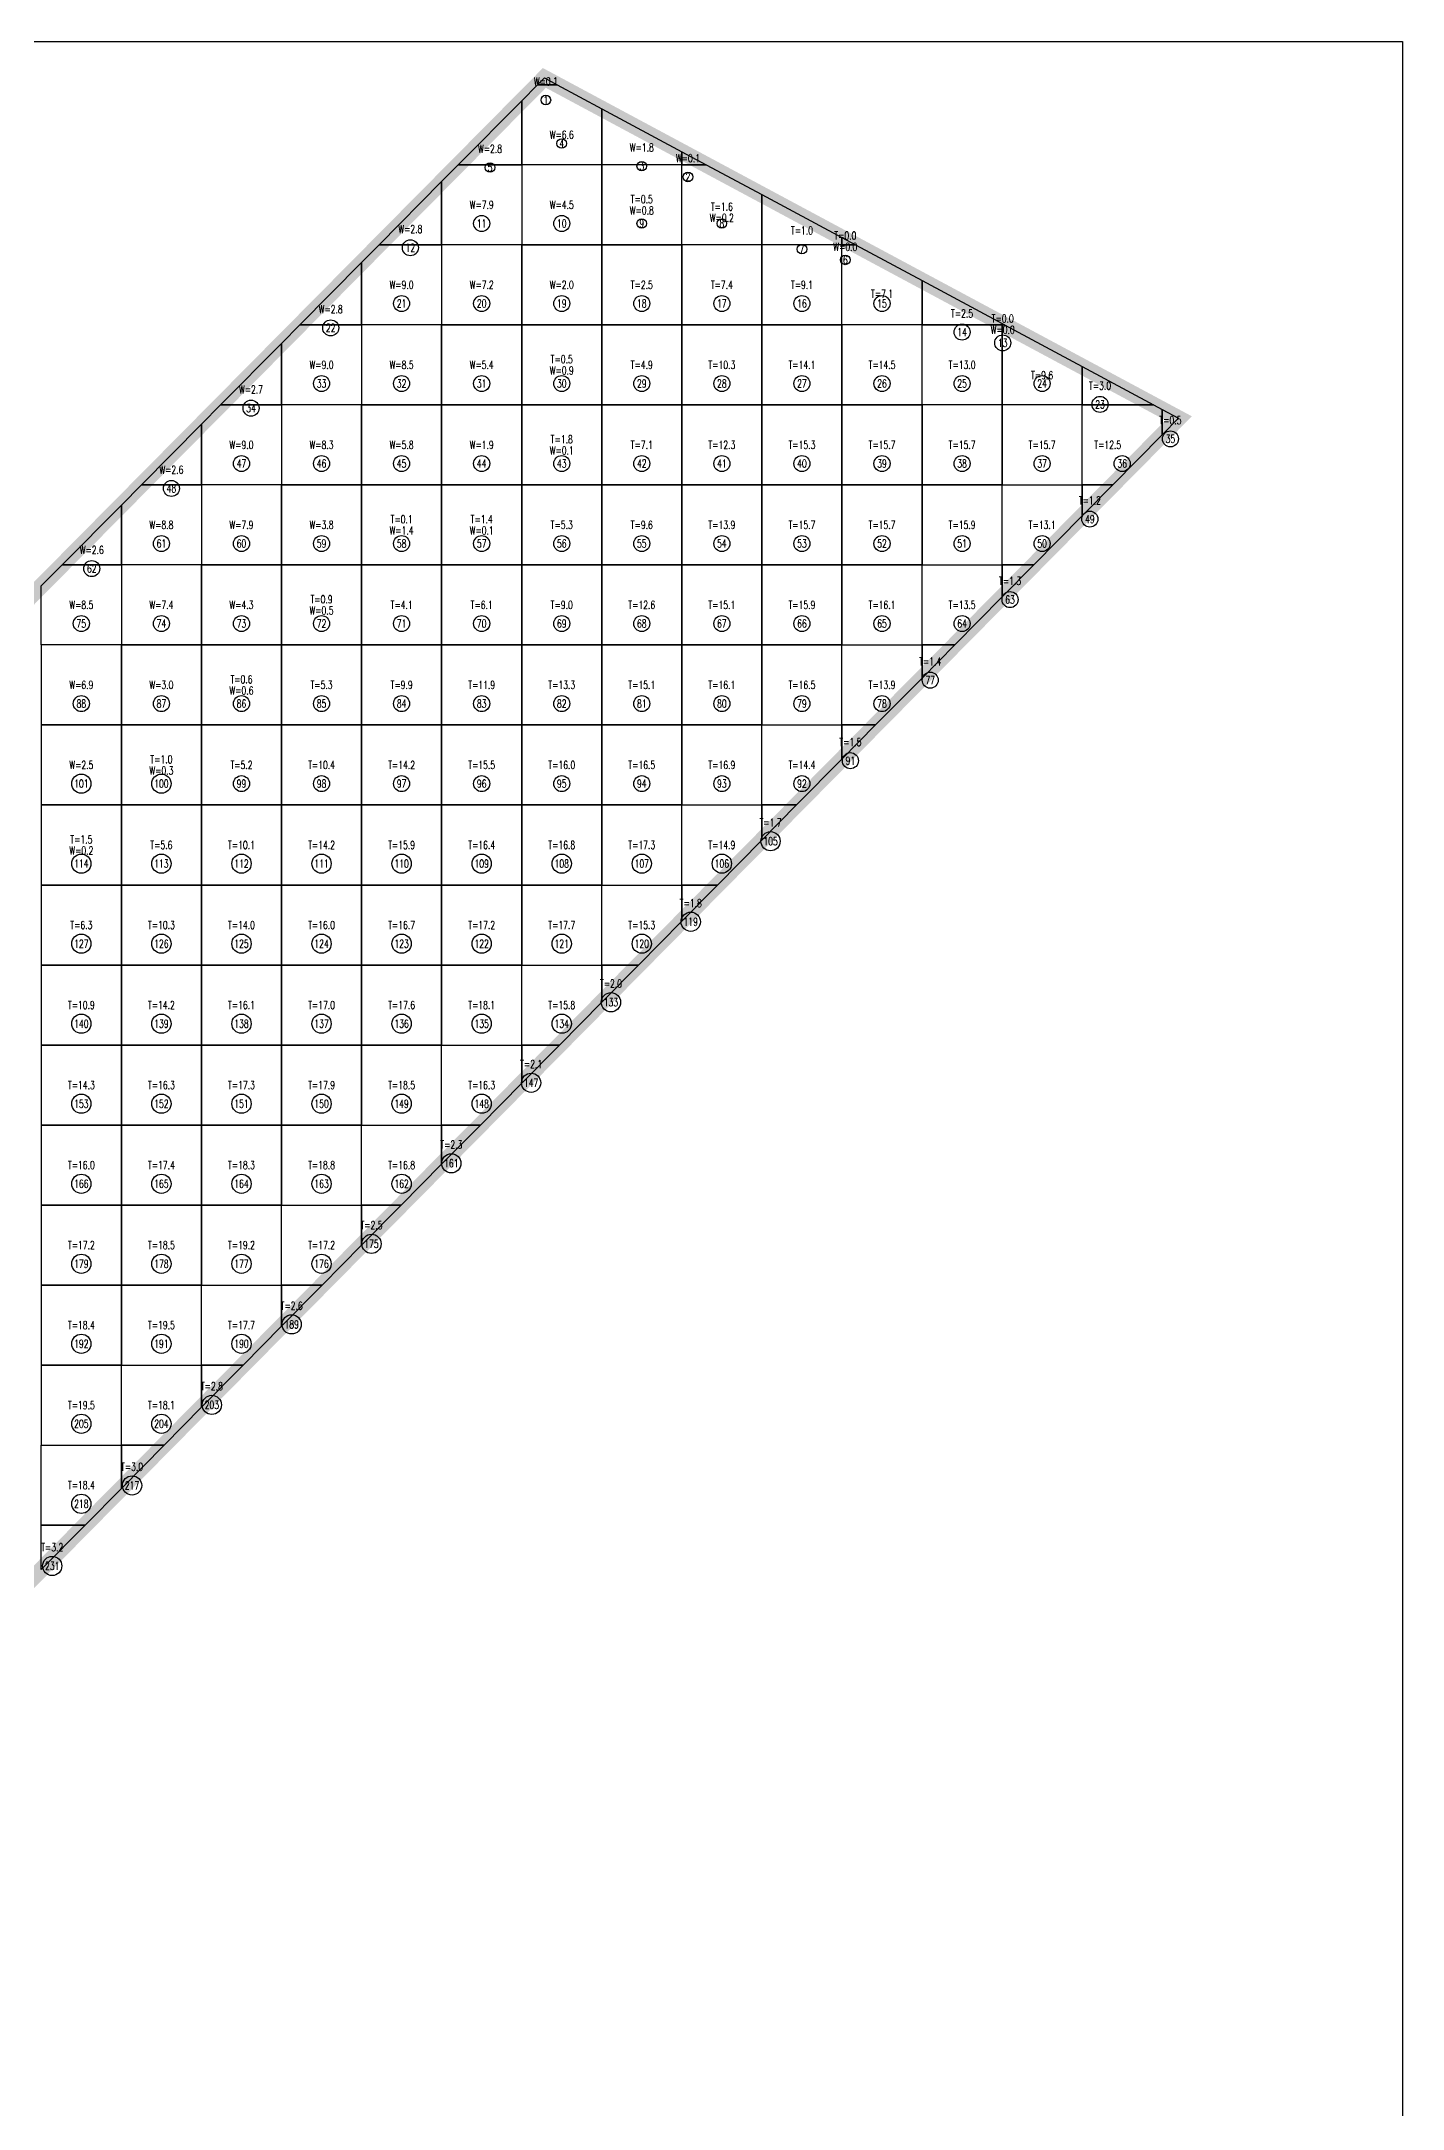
# Model space of a CAD drawing. Extents: x 4283 to 40403, y 1134 to 1764.
# Drawn here: x 28506.6 to 28572, y 1573 to 1672.4 of the extents above; entities that cross this region are included whole.
import ezdxf
from ezdxf.enums import TextEntityAlignment as Align

# ---------------------------------------------------------------- set-up
doc = ezdxf.new("R2010")
doc.units = 0
for name, color, linetype in [('tdz_2-2方格网', 2, 'Continuous'), ('tdz_2-2方格网计算', 7, 'Continuous'), ('tdz_土方计算图', 7, 'Continuous'), ('tdz_格田', 6, 'Continuous')]:
    doc.layers.add(name, color=color, linetype=linetype)
doc.styles.add('GLandNum', font='txt_____.ttf', dxfattribs={"width": 0.7, "height": 0.5})

msp = doc.modelspace()

# ---------------------------------------------------------------- linework, layer by layer
at = {"layer": 'tdz_2-2方格网', "linetype": 'Continuous'}
for points in [[(28531.376, 1670.269, 2639.979), (28530.434, 1670.269, 2639.995), (28530.761, 1670.599, 2639.995)], [(28529.672, 1669.499, 2639.995), (28529.672, 1666.423, 2639.966), (28526.627, 1666.423, 2639.995)], [(28533.518, 1669.119, 2639.925), (28533.518, 1666.423, 2639.803), (28529.672, 1666.423, 2639.966), (28529.672, 1669.499, 2639.995), (28530.434, 1670.269, 2639.995), (28531.376, 1670.269, 2639.979)], [(28537.364, 1667.054, 2639.829), (28537.364, 1666.423, 2639.773), (28533.518, 1666.423, 2639.803), (28533.518, 1669.119, 2639.925)], [(28526.627, 1666.423, 2639.995), (28529.672, 1666.423, 2639.966), (28529.672, 1662.577, 2639.902), (28525.826, 1662.577, 2639.997), (28525.826, 1665.613, 2639.995)], [(28529.672, 1666.423, 2639.966), (28529.672, 1662.577, 2639.902), (28533.518, 1662.577, 2639.735), (28533.518, 1666.423, 2639.803)], [(28533.518, 1666.423, 2639.803), (28533.518, 1662.577, 2639.735), (28537.364, 1662.577, 2639.572), (28537.364, 1666.423, 2639.773)], [(28538.539, 1666.423, 2639.8), (28537.364, 1666.423, 2639.773), (28537.364, 1667.054, 2639.829)], [(28541.211, 1664.989, 2639.733), (28541.211, 1662.577, 2639.518), (28537.364, 1662.577, 2639.572), (28537.364, 1666.423, 2639.773), (28538.539, 1666.423, 2639.8)], [(28525.826, 1665.613, 2639.995), (28525.826, 1662.577, 2639.997), (28522.82, 1662.577, 2639.995)], [(28545.057, 1662.924, 2639.636), (28545.057, 1662.577, 2639.605), (28541.211, 1662.577, 2639.518), (28541.211, 1664.989, 2639.733)], [(28522.82, 1662.577, 2639.995), (28525.826, 1662.577, 2639.997), (28525.826, 1658.73, 2640), (28521.98, 1658.73, 2639.998), (28521.98, 1661.727, 2639.996)], [(28525.826, 1662.577, 2639.997), (28525.826, 1658.73, 2640), (28529.672, 1658.73, 2639.842), (28529.672, 1662.577, 2639.902)], [(28529.672, 1662.577, 2639.902), (28529.672, 1658.73, 2639.842), (28533.518, 1658.73, 2639.675), (28533.518, 1662.577, 2639.735)], [(28533.518, 1662.577, 2639.735), (28533.518, 1658.73, 2639.675), (28537.364, 1658.73, 2639.508), (28537.364, 1662.577, 2639.572)], [(28537.364, 1662.577, 2639.572), (28537.364, 1658.73, 2639.508), (28541.211, 1658.73, 2639.342), (28541.211, 1662.577, 2639.518)], [(28541.211, 1662.577, 2639.518), (28541.211, 1658.73, 2639.342), (28545.057, 1658.73, 2639.264), (28545.057, 1662.577, 2639.605)], [(28545.703, 1662.577, 2639.62), (28545.057, 1662.577, 2639.605), (28545.057, 1662.924, 2639.636)], [(28548.903, 1660.859, 2639.54), (28548.903, 1658.73, 2639.351), (28545.057, 1658.73, 2639.264), (28545.057, 1662.577, 2639.605), (28545.703, 1662.577, 2639.62)], [(28521.98, 1661.727, 2639.996), (28521.98, 1658.73, 2639.998), (28519.014, 1658.73, 2639.996)], [(28552.749, 1658.794, 2639.444), (28552.749, 1658.73, 2639.438), (28548.903, 1658.73, 2639.351), (28548.903, 1660.859, 2639.54)], [(28519.014, 1658.73, 2639.996), (28521.98, 1658.73, 2639.998), (28521.98, 1654.884, 2640), (28518.134, 1654.884, 2639.998), (28518.134, 1657.841, 2639.996)], [(28521.98, 1658.73, 2639.998), (28521.98, 1654.884, 2640), (28525.826, 1654.884, 2639.902), (28525.826, 1658.73, 2640)], [(28525.826, 1658.73, 2640), (28525.826, 1654.884, 2639.902), (28529.672, 1654.884, 2639.777), (28529.672, 1658.73, 2639.842)], [(28529.672, 1658.73, 2639.842), (28529.672, 1654.884, 2639.777), (28533.518, 1654.884, 2639.615), (28533.518, 1658.73, 2639.675)], [(28533.518, 1658.73, 2639.675), (28533.518, 1654.884, 2639.615), (28537.364, 1654.884, 2639.449), (28537.364, 1658.73, 2639.508)], [(28537.364, 1658.73, 2639.508), (28537.364, 1654.884, 2639.449), (28541.211, 1654.884, 2639.282), (28541.211, 1658.73, 2639.342)], [(28541.211, 1658.73, 2639.342), (28541.211, 1654.884, 2639.282), (28545.057, 1654.884, 2639.231), (28545.057, 1658.73, 2639.264)], [(28545.057, 1658.73, 2639.264), (28545.057, 1654.884, 2639.231), (28548.903, 1654.884, 2639.231), (28548.903, 1658.73, 2639.351)], [(28548.903, 1654.884, 2639.231), (28548.903, 1658.73, 2639.351), (28552.749, 1658.73, 2639.438), (28552.749, 1654.884, 2639.231)], [(28552.867, 1658.73, 2639.441), (28552.749, 1658.73, 2639.438), (28552.749, 1658.794, 2639.444)], [(28556.595, 1656.729, 2639.347), (28556.595, 1654.884, 2639.231), (28552.749, 1654.884, 2639.231), (28552.749, 1658.73, 2639.438), (28552.867, 1658.73, 2639.441)], [(28518.134, 1657.841, 2639.996), (28518.134, 1654.884, 2639.998), (28515.207, 1654.884, 2639.996)], [(28560.03, 1654.884, 2639.261), (28556.595, 1654.884, 2639.231), (28556.595, 1656.729, 2639.347)], [(28515.207, 1654.884, 2639.996), (28518.134, 1654.884, 2639.998), (28518.134, 1651.038, 2639.999), (28514.287, 1651.038, 2639.998), (28514.287, 1653.955, 2639.996)], [(28518.134, 1654.884, 2639.998), (28518.134, 1651.038, 2639.999), (28521.98, 1651.038, 2639.88), (28521.98, 1654.884, 2640)], [(28521.98, 1654.884, 2640), (28521.98, 1651.038, 2639.88), (28525.826, 1651.038, 2639.783), (28525.826, 1654.884, 2639.902)], [(28525.826, 1654.884, 2639.902), (28525.826, 1651.038, 2639.783), (28529.672, 1651.038, 2639.672), (28529.672, 1654.884, 2639.777)], [(28529.672, 1654.884, 2639.777), (28529.672, 1651.038, 2639.672), (28533.518, 1651.038, 2639.542), (28533.518, 1654.884, 2639.615)], [(28533.518, 1654.884, 2639.615), (28533.518, 1651.038, 2639.542), (28537.364, 1651.038, 2639.382), (28537.364, 1654.884, 2639.449)], [(28537.364, 1654.884, 2639.449), (28537.364, 1651.038, 2639.382), (28541.211, 1651.038, 2639.231), (28541.211, 1654.884, 2639.282)], [(28541.211, 1654.884, 2639.282), (28541.211, 1651.038, 2639.231), (28545.057, 1651.038, 2639.231), (28545.057, 1654.884, 2639.231)], [(28545.057, 1654.884, 2639.231), (28545.057, 1651.038, 2639.231), (28548.903, 1651.038, 2639.231), (28548.903, 1654.884, 2639.231)], [(28548.903, 1654.884, 2639.231), (28548.903, 1651.038, 2639.231), (28552.749, 1651.038, 2639.231), (28552.749, 1654.884, 2639.231)], [(28552.749, 1654.884, 2639.231), (28552.749, 1651.038, 2639.231), (28556.595, 1651.038, 2639.225), (28556.595, 1654.884, 2639.231)], [(28558.07, 1651.038, 2639.22), (28556.595, 1651.038, 2639.225), (28556.595, 1654.884, 2639.231), (28560.03, 1654.884, 2639.261), (28560.441, 1654.664, 2639.251), (28560.441, 1653.44, 2639.228)], [(28560.441, 1653.44, 2639.228), (28560.441, 1654.664, 2639.251), (28561.231, 1654.24, 2639.231)], [(28514.287, 1653.955, 2639.996), (28514.287, 1651.038, 2639.998), (28511.4, 1651.038, 2639.997)], [(28511.4, 1651.038, 2639.997), (28514.287, 1651.038, 2639.998), (28514.287, 1647.192, 2639.978), (28510.441, 1647.192, 2639.998), (28510.441, 1650.069, 2639.997)], [(28514.287, 1651.038, 2639.998), (28514.287, 1647.192, 2639.978), (28518.134, 1647.192, 2639.857), (28518.134, 1651.038, 2639.999)], [(28518.134, 1651.038, 2639.999), (28518.134, 1647.192, 2639.857), (28521.98, 1647.192, 2639.696), (28521.98, 1651.038, 2639.88)], [(28521.98, 1651.038, 2639.88), (28521.98, 1647.192, 2639.696), (28525.826, 1647.192, 2639.662), (28525.826, 1651.038, 2639.783)], [(28525.826, 1651.038, 2639.783), (28525.826, 1647.192, 2639.662), (28529.672, 1647.192, 2639.552), (28529.672, 1651.038, 2639.672)], [(28529.672, 1651.038, 2639.672), (28529.672, 1647.192, 2639.552), (28533.518, 1647.192, 2639.442), (28533.518, 1651.038, 2639.542)], [(28533.518, 1651.038, 2639.542), (28533.518, 1647.192, 2639.442), (28537.364, 1647.192, 2639.307), (28537.364, 1651.038, 2639.382)], [(28537.364, 1651.038, 2639.382), (28537.364, 1647.192, 2639.307), (28541.211, 1647.192, 2639.231), (28541.211, 1651.038, 2639.231)], [(28541.211, 1651.038, 2639.231), (28541.211, 1647.192, 2639.231), (28545.057, 1647.192, 2639.231), (28545.057, 1651.038, 2639.231)], [(28545.057, 1651.038, 2639.231), (28545.057, 1647.192, 2639.231), (28548.903, 1647.192, 2639.226), (28548.903, 1651.038, 2639.231)], [(28548.903, 1651.038, 2639.231), (28548.903, 1647.192, 2639.226), (28552.749, 1647.192, 2639.213), (28552.749, 1651.038, 2639.231)], [(28554.272, 1647.192, 2639.208), (28552.749, 1647.192, 2639.213), (28552.749, 1651.038, 2639.231), (28556.595, 1651.038, 2639.225), (28556.595, 1649.545, 2639.215)], [(28556.595, 1651.038, 2639.225), (28558.07, 1651.038, 2639.22), (28556.595, 1649.545, 2639.215)], [(28510.441, 1650.069, 2639.997), (28510.441, 1647.192, 2639.998), (28507.594, 1647.192, 2639.997)], [(28507.594, 1647.192, 2639.997), (28510.441, 1647.192, 2639.998), (28510.441, 1643.346, 2639.958), (28506.595, 1643.346, 2639.998), (28506.595, 1646.183, 2639.997)], [(28510.441, 1647.192, 2639.998), (28510.441, 1643.346, 2639.958), (28514.287, 1643.346, 2639.836), (28514.287, 1647.192, 2639.978)], [(28514.287, 1647.192, 2639.978), (28514.287, 1643.346, 2639.836), (28518.134, 1643.346, 2639.714), (28518.134, 1647.192, 2639.857)], [(28518.134, 1647.192, 2639.857), (28518.134, 1643.346, 2639.714), (28521.98, 1643.346, 2639.54), (28521.98, 1647.192, 2639.696)], [(28521.98, 1647.192, 2639.696), (28521.98, 1643.346, 2639.54), (28525.826, 1643.346, 2639.459), (28525.826, 1647.192, 2639.662)], [(28525.826, 1647.192, 2639.662), (28525.826, 1643.346, 2639.459), (28529.672, 1643.346, 2639.43), (28529.672, 1647.192, 2639.552)], [(28529.672, 1647.192, 2639.552), (28529.672, 1643.346, 2639.43), (28533.518, 1643.346, 2639.321), (28533.518, 1647.192, 2639.442)], [(28533.518, 1647.192, 2639.442), (28533.518, 1643.346, 2639.321), (28537.364, 1643.346, 2639.231), (28537.364, 1647.192, 2639.307)], [(28537.364, 1647.192, 2639.307), (28537.364, 1643.346, 2639.231), (28541.211, 1643.346, 2639.226), (28541.211, 1647.192, 2639.231)], [(28541.211, 1647.192, 2639.231), (28541.211, 1643.346, 2639.226), (28545.057, 1643.346, 2639.214), (28545.057, 1647.192, 2639.231)], [(28545.057, 1647.192, 2639.231), (28545.057, 1643.346, 2639.214), (28548.903, 1643.346, 2639.201), (28548.903, 1647.192, 2639.226)], [(28550.473, 1643.346, 2639.195), (28548.903, 1643.346, 2639.201), (28548.903, 1647.192, 2639.226), (28552.749, 1647.192, 2639.213), (28552.749, 1645.65, 2639.203)], [(28552.749, 1647.192, 2639.213), (28554.272, 1647.192, 2639.208), (28552.749, 1645.65, 2639.203)], [(28506.595, 1643.346, 2639.998), (28506.595, 1639.5, 2639.938), (28510.441, 1639.5, 2639.816), (28510.441, 1643.346, 2639.958)], [(28510.441, 1643.346, 2639.958), (28510.441, 1639.5, 2639.816), (28514.287, 1639.5, 2639.694), (28514.287, 1643.346, 2639.836)], [(28514.287, 1643.346, 2639.836), (28514.287, 1639.5, 2639.694), (28518.134, 1639.5, 2639.561), (28518.134, 1643.346, 2639.714)], [(28518.134, 1643.346, 2639.714), (28518.134, 1639.5, 2639.561), (28521.98, 1639.5, 2639.384), (28521.98, 1643.346, 2639.54)], [(28521.98, 1643.346, 2639.54), (28521.98, 1639.5, 2639.384), (28525.826, 1639.5, 2639.257), (28525.826, 1643.346, 2639.459)], [(28525.826, 1643.346, 2639.459), (28525.826, 1639.5, 2639.257), (28529.672, 1639.5, 2639.241), (28529.672, 1643.346, 2639.43)], [(28529.672, 1643.346, 2639.43), (28529.672, 1639.5, 2639.241), (28533.518, 1639.5, 2639.227), (28533.518, 1643.346, 2639.321)], [(28533.518, 1643.346, 2639.321), (28533.518, 1639.5, 2639.227), (28537.364, 1639.5, 2639.214), (28537.364, 1643.346, 2639.231)], [(28537.364, 1643.346, 2639.231), (28537.364, 1639.5, 2639.214), (28541.211, 1639.5, 2639.202), (28541.211, 1643.346, 2639.226)], [(28541.211, 1643.346, 2639.226), (28541.211, 1639.5, 2639.202), (28545.057, 1639.5, 2639.188), (28545.057, 1643.346, 2639.214)], [(28546.675, 1639.5, 2639.183), (28545.057, 1639.5, 2639.188), (28545.057, 1643.346, 2639.214), (28548.903, 1643.346, 2639.201), (28548.903, 1641.755, 2639.19)], [(28548.903, 1643.346, 2639.201), (28550.473, 1643.346, 2639.195), (28548.903, 1641.755, 2639.19)], [(28506.595, 1639.5, 2639.938), (28506.595, 1635.654, 2639.795), (28510.441, 1635.654, 2639.674), (28510.441, 1639.5, 2639.816)], [(28510.441, 1639.5, 2639.816), (28510.441, 1635.654, 2639.674), (28514.287, 1635.654, 2639.552), (28514.287, 1639.5, 2639.694)], [(28514.287, 1639.5, 2639.694), (28514.287, 1635.654, 2639.552), (28518.134, 1635.654, 2639.405), (28518.134, 1639.5, 2639.561)], [(28518.134, 1639.5, 2639.561), (28518.134, 1635.654, 2639.405), (28521.98, 1635.654, 2639.231), (28521.98, 1639.5, 2639.384)], [(28521.98, 1639.5, 2639.384), (28521.98, 1635.654, 2639.231), (28525.826, 1635.654, 2639.231), (28525.826, 1639.5, 2639.257)], [(28525.826, 1639.5, 2639.257), (28525.826, 1635.654, 2639.231), (28529.672, 1635.654, 2639.215), (28529.672, 1639.5, 2639.241)], [(28529.672, 1639.5, 2639.241), (28529.672, 1635.654, 2639.215), (28533.518, 1635.654, 2639.202), (28533.518, 1639.5, 2639.227)], [(28533.518, 1639.5, 2639.227), (28533.518, 1635.654, 2639.202), (28537.364, 1635.654, 2639.188), (28537.364, 1639.5, 2639.214)], [(28537.364, 1639.5, 2639.214), (28537.364, 1635.654, 2639.188), (28541.211, 1635.654, 2639.176), (28541.211, 1639.5, 2639.202)], [(28542.877, 1635.654, 2639.17), (28541.211, 1635.654, 2639.176), (28541.211, 1639.5, 2639.202), (28545.057, 1639.5, 2639.188), (28545.057, 1637.861, 2639.178)], [(28545.057, 1639.5, 2639.188), (28546.675, 1639.5, 2639.183), (28545.057, 1637.861, 2639.178)], [(28506.595, 1635.654, 2639.795), (28506.595, 1631.807, 2639.653), (28510.441, 1631.807, 2639.532), (28510.441, 1635.654, 2639.674)], [(28510.441, 1635.654, 2639.674), (28510.441, 1631.807, 2639.532), (28514.287, 1631.807, 2639.408), (28514.287, 1635.654, 2639.552)], [(28514.287, 1635.654, 2639.552), (28514.287, 1631.807, 2639.408), (28518.134, 1631.807, 2639.248), (28518.134, 1635.654, 2639.405)], [(28518.134, 1635.654, 2639.405), (28518.134, 1631.807, 2639.248), (28521.98, 1631.807, 2639.226), (28521.98, 1635.654, 2639.231)], [(28521.98, 1635.654, 2639.231), (28521.98, 1631.807, 2639.226), (28525.826, 1631.807, 2639.205), (28525.826, 1635.654, 2639.231)], [(28525.826, 1635.654, 2639.231), (28525.826, 1631.807, 2639.205), (28529.672, 1631.807, 2639.189), (28529.672, 1635.654, 2639.215)], [(28529.672, 1635.654, 2639.215), (28529.672, 1631.807, 2639.189), (28533.518, 1631.807, 2639.176), (28533.518, 1635.654, 2639.202)], [(28533.518, 1635.654, 2639.202), (28533.518, 1631.807, 2639.176), (28537.364, 1631.807, 2639.164), (28537.364, 1635.654, 2639.188)], [(28539.079, 1631.807, 2639.158), (28537.364, 1631.807, 2639.164), (28537.364, 1635.654, 2639.188), (28541.211, 1635.654, 2639.176), (28541.211, 1633.966, 2639.165)], [(28541.211, 1635.654, 2639.176), (28542.877, 1635.654, 2639.17), (28541.211, 1633.966, 2639.165)], [(28506.595, 1631.807, 2639.653), (28506.595, 1627.961, 2639.511), (28510.441, 1627.961, 2639.389), (28510.441, 1631.807, 2639.532)], [(28510.441, 1631.807, 2639.532), (28510.441, 1627.961, 2639.389), (28514.287, 1627.961, 2639.265), (28514.287, 1631.807, 2639.408)], [(28514.287, 1631.807, 2639.408), (28514.287, 1627.961, 2639.265), (28518.134, 1627.961, 2639.217), (28518.134, 1631.807, 2639.248)], [(28518.134, 1631.807, 2639.248), (28518.134, 1627.961, 2639.217), (28521.98, 1627.961, 2639.196), (28521.98, 1631.807, 2639.226)], [(28521.98, 1631.807, 2639.226), (28521.98, 1627.961, 2639.196), (28525.826, 1627.961, 2639.177), (28525.826, 1631.807, 2639.205)], [(28525.826, 1631.807, 2639.205), (28525.826, 1627.961, 2639.177), (28529.672, 1627.961, 2639.164), (28529.672, 1631.807, 2639.189)], [(28529.672, 1631.807, 2639.189), (28529.672, 1627.961, 2639.164), (28533.518, 1627.961, 2639.152), (28533.518, 1631.807, 2639.176)], [(28535.281, 1627.961, 2639.145), (28533.518, 1627.961, 2639.152), (28533.518, 1631.807, 2639.176), (28537.364, 1631.807, 2639.164), (28537.364, 1630.071, 2639.152)], [(28537.364, 1631.807, 2639.164), (28539.079, 1631.807, 2639.158), (28537.364, 1630.071, 2639.152)], [(28506.595, 1627.961, 2639.511), (28506.595, 1624.115, 2639.368), (28510.441, 1624.115, 2639.246), (28510.441, 1627.961, 2639.389)], [(28510.441, 1627.961, 2639.389), (28510.441, 1624.115, 2639.246), (28514.287, 1624.115, 2639.207), (28514.287, 1627.961, 2639.265)], [(28514.287, 1627.961, 2639.265), (28514.287, 1624.115, 2639.207), (28518.134, 1624.115, 2639.187), (28518.134, 1627.961, 2639.217)], [(28518.134, 1627.961, 2639.217), (28518.134, 1624.115, 2639.187), (28521.98, 1624.115, 2639.166), (28521.98, 1627.961, 2639.196)], [(28521.98, 1627.961, 2639.196), (28521.98, 1624.115, 2639.166), (28525.826, 1624.115, 2639.152), (28525.826, 1627.961, 2639.177)], [(28525.826, 1627.961, 2639.177), (28525.826, 1624.115, 2639.152), (28529.672, 1624.115, 2639.139), (28529.672, 1627.961, 2639.164)], [(28531.483, 1624.115, 2639.133), (28529.672, 1624.115, 2639.139), (28529.672, 1627.961, 2639.164), (28533.518, 1627.961, 2639.152), (28533.518, 1626.176, 2639.139)], [(28533.518, 1627.961, 2639.152), (28535.281, 1627.961, 2639.145), (28533.518, 1626.176, 2639.139)], [(28506.595, 1624.115, 2639.368), (28506.595, 1620.269, 2639.268), (28510.441, 1620.269, 2639.216), (28510.441, 1624.115, 2639.246)], [(28510.441, 1624.115, 2639.246), (28510.441, 1620.269, 2639.216), (28514.287, 1620.269, 2639.177), (28514.287, 1624.115, 2639.207)], [(28514.287, 1624.115, 2639.207), (28514.287, 1620.269, 2639.177), (28518.134, 1620.269, 2639.157), (28518.134, 1624.115, 2639.187)], [(28518.134, 1624.115, 2639.187), (28518.134, 1620.269, 2639.157), (28521.98, 1620.269, 2639.139), (28521.98, 1624.115, 2639.166)], [(28521.98, 1624.115, 2639.166), (28521.98, 1620.269, 2639.139), (28525.826, 1620.269, 2639.127), (28525.826, 1624.115, 2639.152)], [(28527.685, 1620.269, 2639.121), (28525.826, 1620.269, 2639.127), (28525.826, 1624.115, 2639.152), (28529.672, 1624.115, 2639.139), (28529.672, 1622.281, 2639.127)], [(28529.672, 1624.115, 2639.139), (28531.483, 1624.115, 2639.133), (28529.672, 1622.281, 2639.127)], [(28506.595, 1620.269, 2639.268), (28506.595, 1616.423, 2639.228), (28510.441, 1616.423, 2639.178), (28510.441, 1620.269, 2639.216)], [(28510.441, 1620.269, 2639.216), (28510.441, 1616.423, 2639.178), (28514.287, 1616.423, 2639.147), (28514.287, 1620.269, 2639.177)], [(28514.287, 1620.269, 2639.177), (28514.287, 1616.423, 2639.147), (28518.134, 1616.423, 2639.127), (28518.134, 1620.269, 2639.157)], [(28518.134, 1620.269, 2639.157), (28518.134, 1616.423, 2639.127), (28521.98, 1616.423, 2639.114), (28521.98, 1620.269, 2639.139)], [(28523.887, 1616.423, 2639.108), (28521.98, 1616.423, 2639.114), (28521.98, 1620.269, 2639.139), (28525.826, 1620.269, 2639.127), (28525.826, 1618.387, 2639.115)], [(28525.826, 1620.269, 2639.127), (28527.685, 1620.269, 2639.121), (28525.826, 1618.387, 2639.115)], [(28506.595, 1616.423, 2639.228), (28506.595, 1612.577, 2639.19), (28510.441, 1612.577, 2639.141), (28510.441, 1616.423, 2639.178)], [(28510.441, 1616.423, 2639.178), (28510.441, 1612.577, 2639.141), (28514.287, 1612.577, 2639.117), (28514.287, 1616.423, 2639.147)], [(28514.287, 1616.423, 2639.147), (28514.287, 1612.577, 2639.117), (28518.134, 1612.577, 2639.102), (28518.134, 1616.423, 2639.127)], [(28520.088, 1612.577, 2639.095), (28518.134, 1612.577, 2639.102), (28518.134, 1616.423, 2639.127), (28521.98, 1616.423, 2639.114), (28521.98, 1614.492, 2639.102)], [(28521.98, 1616.423, 2639.114), (28523.887, 1616.423, 2639.108), (28521.98, 1614.492, 2639.102)], [(28506.595, 1612.577, 2639.19), (28506.595, 1608.73, 2639.152), (28510.441, 1608.73, 2639.108), (28510.441, 1612.577, 2639.141)], [(28510.441, 1612.577, 2639.141), (28510.441, 1608.73, 2639.108), (28514.287, 1608.73, 2639.089), (28514.287, 1612.577, 2639.117)], [(28516.29, 1608.73, 2639.083), (28514.287, 1608.73, 2639.089), (28514.287, 1612.577, 2639.117), (28518.134, 1612.577, 2639.102), (28518.134, 1610.597, 2639.089)], [(28518.134, 1612.577, 2639.102), (28520.088, 1612.577, 2639.095), (28518.134, 1610.597, 2639.089)], [(28506.595, 1608.73, 2639.152), (28506.595, 1604.884, 2639.118), (28510.441, 1604.884, 2639.078), (28510.441, 1608.73, 2639.108)], [(28512.492, 1604.884, 2639.071), (28510.441, 1604.884, 2639.078), (28510.441, 1608.73, 2639.108), (28514.287, 1608.73, 2639.089), (28514.287, 1606.702, 2639.076)], [(28514.287, 1608.73, 2639.089), (28516.29, 1608.73, 2639.083), (28514.287, 1606.702, 2639.076)], [(28508.694, 1601.038, 2639.058), (28506.595, 1601.038, 2639.085), (28506.595, 1604.884, 2639.118), (28510.441, 1604.884, 2639.078), (28510.441, 1602.807, 2639.064)], [(28510.441, 1604.884, 2639.078), (28512.492, 1604.884, 2639.071), (28510.441, 1602.807, 2639.064)], [(28506.595, 1601.038, 2639.085), (28508.694, 1601.038, 2639.058), (28506.595, 1598.913, 2639.065)]]:
    msp.add_polyline3d(points, close=True, dxfattribs=at)
at = {"layer": 'tdz_2-2方格网计算', "color": 7}
for centre, radius in [((28530.833, 1669.537), 0.231), ((28531.595, 1667.448), 0.231), ((28528.15, 1666.294), 0.231), ((28535.441, 1666.357), 0.231), ((28537.658, 1665.841), 0.231), ((28527.749, 1663.602), 0.385), ((28531.595, 1663.602), 0.385), ((28535.441, 1663.602), 0.231), ((28539.287, 1663.602), 0.231), ((28524.323, 1662.438), 0.385), ((28543.134, 1662.369), 0.231), ((28545.218, 1661.853), 0.231), ((28523.903, 1659.756), 0.385), ((28527.749, 1659.756), 0.385), ((28531.595, 1659.756), 0.385), ((28535.441, 1659.756), 0.385), ((28539.287, 1659.756), 0.385), ((28543.134, 1659.756), 0.385), ((28546.98, 1659.756), 0.385), ((28520.497, 1658.582), 0.385), ((28550.826, 1658.381), 0.385), ((28552.778, 1657.865), 0.385), ((28520.057, 1655.91), 0.385), ((28523.903, 1655.91), 0.385), ((28527.749, 1655.91), 0.385), ((28531.595, 1655.91), 0.385), ((28535.441, 1655.91), 0.385), ((28539.287, 1655.91), 0.385), ((28543.134, 1655.91), 0.385), ((28546.98, 1655.91), 0.385), ((28550.826, 1655.91), 0.385), ((28554.672, 1655.91), 0.385), ((28516.67, 1654.726), 0.385), ((28557.454, 1654.909), 0.385), ((28560.836, 1653.248), 0.385), ((28516.211, 1652.064), 0.385), ((28520.057, 1652.064), 0.385), ((28523.903, 1652.064), 0.385), ((28527.749, 1652.064), 0.385), ((28531.595, 1652.064), 0.385), ((28535.441, 1652.064), 0.385), ((28539.287, 1652.064), 0.385), ((28543.134, 1652.064), 0.385), ((28546.98, 1652.064), 0.385), ((28550.826, 1652.064), 0.385), ((28554.672, 1652.064), 0.385), ((28558.518, 1652.064), 0.385), ((28512.844, 1650.87), 0.385), ((28556.964, 1649.394), 0.385), ((28512.364, 1648.218), 0.385), ((28516.211, 1648.218), 0.385), ((28520.057, 1648.218), 0.385), ((28523.903, 1648.218), 0.385), ((28527.749, 1648.218), 0.385), ((28531.595, 1648.218), 0.385), ((28535.441, 1648.218), 0.385), ((28539.287, 1648.218), 0.385), ((28543.134, 1648.218), 0.385), ((28546.98, 1648.218), 0.385), ((28550.826, 1648.218), 0.385), ((28554.672, 1648.218), 0.385), ((28509.017, 1647.014), 0.385), ((28553.13, 1645.524), 0.385), ((28508.518, 1644.371), 0.385), ((28512.364, 1644.371), 0.385), ((28516.211, 1644.371), 0.385), ((28520.057, 1644.371), 0.385), ((28523.903, 1644.371), 0.385), ((28527.749, 1644.371), 0.385), ((28531.595, 1644.371), 0.385), ((28535.441, 1644.371), 0.385), ((28539.287, 1644.371), 0.385), ((28543.134, 1644.371), 0.385), ((28546.98, 1644.371), 0.385), ((28550.826, 1644.371), 0.385), ((28549.296, 1641.653), 0.385), ((28508.518, 1640.525), 0.385), ((28512.364, 1640.525), 0.385), ((28516.211, 1640.525), 0.385), ((28520.057, 1640.525), 0.385), ((28523.903, 1640.525), 0.385), ((28527.749, 1640.525), 0.385), ((28531.595, 1640.525), 0.385), ((28535.441, 1640.525), 0.385), ((28539.287, 1640.525), 0.385), ((28543.134, 1640.525), 0.385), ((28546.98, 1640.525), 0.385), ((28545.461, 1637.783), 0.385), ((28508.518, 1636.679), 0.462), ((28512.364, 1636.679), 0.462), ((28516.211, 1636.679), 0.385), ((28520.057, 1636.679), 0.385), ((28523.903, 1636.679), 0.385), ((28527.749, 1636.679), 0.385), ((28531.595, 1636.679), 0.385), ((28535.441, 1636.679), 0.385), ((28539.287, 1636.679), 0.385), ((28543.134, 1636.679), 0.385), ((28541.627, 1633.912), 0.462), ((28508.518, 1632.833), 0.462), ((28512.364, 1632.833), 0.462), ((28516.211, 1632.833), 0.462), ((28520.057, 1632.833), 0.462), ((28523.903, 1632.833), 0.462), ((28527.749, 1632.833), 0.462), ((28531.595, 1632.833), 0.462), ((28535.441, 1632.833), 0.462), ((28539.287, 1632.833), 0.462), ((28537.793, 1630.042), 0.462), ((28508.518, 1628.987), 0.462), ((28512.364, 1628.987), 0.462), ((28516.211, 1628.987), 0.462), ((28520.057, 1628.987), 0.462), ((28523.903, 1628.987), 0.462), ((28527.749, 1628.987), 0.462), ((28531.595, 1628.987), 0.462), ((28535.441, 1628.987), 0.462), ((28533.959, 1626.171), 0.462), ((28508.518, 1625.141), 0.462), ((28512.364, 1625.141), 0.462), ((28516.211, 1625.141), 0.462), ((28520.057, 1625.141), 0.462), ((28523.903, 1625.141), 0.462), ((28527.749, 1625.141), 0.462), ((28531.595, 1625.141), 0.462), ((28530.125, 1622.301), 0.462), ((28508.518, 1621.295), 0.462), ((28512.364, 1621.295), 0.462), ((28516.211, 1621.295), 0.462), ((28520.057, 1621.295), 0.462), ((28523.903, 1621.295), 0.462), ((28527.749, 1621.295), 0.462), ((28526.291, 1618.43), 0.462), ((28508.518, 1617.448), 0.462), ((28512.364, 1617.448), 0.462), ((28516.211, 1617.448), 0.462), ((28520.057, 1617.448), 0.462), ((28523.903, 1617.448), 0.462), ((28522.456, 1614.56), 0.462), ((28508.518, 1613.602), 0.462), ((28512.364, 1613.602), 0.462), ((28516.211, 1613.602), 0.462), ((28520.057, 1613.602), 0.462), ((28518.622, 1610.689), 0.462), ((28508.518, 1609.756), 0.462), ((28512.364, 1609.756), 0.462), ((28516.211, 1609.756), 0.462), ((28514.788, 1606.819), 0.462), ((28508.518, 1605.91), 0.462), ((28512.364, 1605.91), 0.462), ((28510.954, 1602.948), 0.462), ((28508.518, 1602.064), 0.462), ((28507.12, 1599.078), 0.462)]:
    msp.add_circle(centre, radius, dxfattribs=at)
at = {"layer": 'tdz_土方计算图', "linetype": 'Continuous'}
for points in [[(28441.99, 1672.357), (28571.99, 1672.357)], [(28571.99, 1672.357), (28571.99, 1512.357)]]:
    msp.add_lwpolyline(points, dxfattribs=at)
at = {"layer": 'tdz_格田', "linetype": 'Continuous', "const_width": 0.769}
msp.add_lwpolyline([(28561.231, 1654.24), (28482.107, 1574.115), (28452.749, 1591.778), (28530.761, 1670.599), (28561.231, 1654.24)], close=True, dxfattribs=at)

# ---------------------------------------------------------------- texts
at = {"layer": 'tdz_2-2方格网计算', "color": 173, "style": 'GLandNum', "width": 0.7}
for s, p in [('W=0.1', (28530.833, 1670.434)), ('W=2.8', (28528.15, 1667.192)), ('W=6.6', (28531.595, 1667.866)), ('W=1.8', (28535.441, 1667.254)), ('W=0.1', (28537.658, 1666.738)), ('W=7.9', (28527.749, 1664.5)), ('W=4.5', (28531.595, 1664.5)), ('W=0.8', (28535.441, 1664.23)), ('W=2.8', (28524.323, 1663.336)), ('W=0.2', (28539.287, 1663.872)), ('W=0.0', (28545.218, 1662.481)), ('W=9.0', (28523.903, 1660.654)), ('W=7.2', (28527.749, 1660.654)), ('W=2.0', (28531.595, 1660.654)), ('W=2.8', (28520.497, 1659.48)), ('W=0.0', (28552.778, 1658.493)), ('W=9.0', (28520.057, 1656.807)), ('W=8.5', (28523.903, 1656.807)), ('W=5.4', (28527.749, 1656.807)), ('W=0.9', (28531.595, 1656.538)), ('W=2.7', (28516.67, 1655.624)), ('W=9.0', (28516.211, 1652.961)), ('W=8.3', (28520.057, 1652.961)), ('W=5.8', (28523.903, 1652.961)), ('W=1.9', (28527.749, 1652.961)), ('W=0.1', (28531.595, 1652.692)), ('W=2.6', (28512.844, 1651.767)), ('W=8.8', (28512.364, 1649.115)), ('W=7.9', (28516.211, 1649.115)), ('W=3.8', (28520.057, 1649.115)), ('W=1.4', (28523.903, 1648.846)), ('W=0.1', (28527.749, 1648.846)), ('W=2.6', (28509.017, 1647.911)), ('W=8.5', (28508.518, 1645.269)), ('W=7.4', (28512.364, 1645.269)), ('W=4.3', (28516.211, 1645.269)), ('W=0.5', (28520.057, 1645)), ('W=6.9', (28508.518, 1641.423)), ('W=3.0', (28512.364, 1641.423)), ('W=0.6', (28516.211, 1641.154)), ('W=2.5', (28508.518, 1637.577)), ('W=0.3', (28512.364, 1637.307)), ('W=0.2', (28508.518, 1633.461))]:
    msp.add_text(s, height=0.3846, dxfattribs=at).set_placement(p, align=Align.MIDDLE_CENTER)
at = {"layer": 'tdz_2-2方格网计算', "color": 7, "style": 'GLandNum', "width": 0.7}
for s, height, p in [('1', 0.385, (28530.833, 1669.537)), ('4', 0.385, (28531.595, 1667.448)), ('5', 0.385, (28528.15, 1666.294)), ('3', 0.385, (28535.441, 1666.357)), ('2', 0.385, (28537.658, 1665.841)), ('11', 0.3846, (28527.749, 1663.602)), ('10', 0.3846, (28531.595, 1663.602)), ('9', 0.385, (28535.441, 1663.602)), ('8', 0.385, (28539.287, 1663.602)), ('12', 0.3846, (28524.323, 1662.438)), ('7', 0.385, (28543.134, 1662.369)), ('6', 0.385, (28545.218, 1661.853)), ('21', 0.3846, (28523.903, 1659.756)), ('20', 0.3846, (28527.749, 1659.756)), ('19', 0.3846, (28531.595, 1659.756)), ('18', 0.3846, (28535.441, 1659.756)), ('17', 0.3846, (28539.287, 1659.756)), ('16', 0.3846, (28543.134, 1659.756)), ('15', 0.3846, (28546.98, 1659.756)), ('22', 0.3846, (28520.497, 1658.582)), ('14', 0.3846, (28550.826, 1658.381)), ('13', 0.3846, (28552.778, 1657.865)), ('33', 0.3846, (28520.057, 1655.91)), ('32', 0.3846, (28523.903, 1655.91)), ('31', 0.3846, (28527.749, 1655.91)), ('30', 0.3846, (28531.595, 1655.91)), ('29', 0.3846, (28535.441, 1655.91)), ('28', 0.3846, (28539.287, 1655.91)), ('27', 0.3846, (28543.134, 1655.91)), ('26', 0.3846, (28546.98, 1655.91)), ('25', 0.3846, (28550.826, 1655.91)), ('24', 0.3846, (28554.672, 1655.91)), ('34', 0.3846, (28516.67, 1654.726)), ('23', 0.3846, (28557.454, 1654.909)), ('35', 0.3846, (28560.836, 1653.248)), ('47', 0.3846, (28516.211, 1652.064)), ('46', 0.3846, (28520.057, 1652.064)), ('45', 0.3846, (28523.903, 1652.064)), ('44', 0.3846, (28527.749, 1652.064)), ('43', 0.3846, (28531.595, 1652.064)), ('42', 0.3846, (28535.441, 1652.064)), ('41', 0.3846, (28539.287, 1652.064)), ('40', 0.3846, (28543.134, 1652.064)), ('39', 0.3846, (28546.98, 1652.064)), ('38', 0.3846, (28550.826, 1652.064)), ('37', 0.3846, (28554.672, 1652.064)), ('36', 0.3846, (28558.518, 1652.064)), ('48', 0.3846, (28512.844, 1650.87)), ('49', 0.3846, (28556.964, 1649.394)), ('61', 0.3846, (28512.364, 1648.218)), ('60', 0.3846, (28516.211, 1648.218)), ('59', 0.3846, (28520.057, 1648.218)), ('58', 0.3846, (28523.903, 1648.218)), ('57', 0.3846, (28527.749, 1648.218)), ('56', 0.3846, (28531.595, 1648.218)), ('55', 0.3846, (28535.441, 1648.218)), ('54', 0.3846, (28539.287, 1648.218)), ('53', 0.3846, (28543.134, 1648.218)), ('52', 0.3846, (28546.98, 1648.218)), ('51', 0.3846, (28550.826, 1648.218)), ('50', 0.3846, (28554.672, 1648.218)), ('62', 0.3846, (28509.017, 1647.014)), ('63', 0.3846, (28553.13, 1645.524)), ('75', 0.3846, (28508.518, 1644.371)), ('74', 0.3846, (28512.364, 1644.371)), ('73', 0.3846, (28516.211, 1644.371)), ('72', 0.3846, (28520.057, 1644.371)), ('71', 0.3846, (28523.903, 1644.371)), ('70', 0.3846, (28527.749, 1644.371)), ('69', 0.3846, (28531.595, 1644.371)), ('68', 0.3846, (28535.441, 1644.371)), ('67', 0.3846, (28539.287, 1644.371)), ('66', 0.3846, (28543.134, 1644.371)), ('65', 0.3846, (28546.98, 1644.371)), ('64', 0.3846, (28550.826, 1644.371)), ('77', 0.3846, (28549.296, 1641.653)), ('88', 0.3846, (28508.518, 1640.525)), ('87', 0.3846, (28512.364, 1640.525)), ('86', 0.3846, (28516.211, 1640.525)), ('85', 0.3846, (28520.057, 1640.525)), ('84', 0.3846, (28523.903, 1640.525)), ('83', 0.3846, (28527.749, 1640.525)), ('82', 0.3846, (28531.595, 1640.525)), ('81', 0.3846, (28535.441, 1640.525)), ('80', 0.3846, (28539.287, 1640.525)), ('79', 0.3846, (28543.134, 1640.525)), ('78', 0.3846, (28546.98, 1640.525)), ('91', 0.3846, (28545.461, 1637.783)), ('101', 0.3846, (28508.518, 1636.679)), ('100', 0.3846, (28512.364, 1636.679)), ('99', 0.3846, (28516.211, 1636.679)), ('98', 0.3846, (28520.057, 1636.679)), ('97', 0.3846, (28523.903, 1636.679)), ('96', 0.3846, (28527.749, 1636.679)), ('95', 0.3846, (28531.595, 1636.679)), ('94', 0.3846, (28535.441, 1636.679)), ('93', 0.3846, (28539.287, 1636.679)), ('92', 0.3846, (28543.134, 1636.679)), ('105', 0.3846, (28541.627, 1633.912)), ('114', 0.3846, (28508.518, 1632.833)), ('113', 0.3846, (28512.364, 1632.833)), ('112', 0.3846, (28516.211, 1632.833)), ('111', 0.3846, (28520.057, 1632.833)), ('110', 0.3846, (28523.903, 1632.833)), ('109', 0.3846, (28527.749, 1632.833)), ('108', 0.3846, (28531.595, 1632.833)), ('107', 0.3846, (28535.441, 1632.833)), ('106', 0.3846, (28539.287, 1632.833)), ('119', 0.3846, (28537.793, 1630.042)), ('127', 0.3846, (28508.518, 1628.987)), ('126', 0.3846, (28512.364, 1628.987)), ('125', 0.3846, (28516.211, 1628.987)), ('124', 0.3846, (28520.057, 1628.987)), ('123', 0.3846, (28523.903, 1628.987)), ('122', 0.3846, (28527.749, 1628.987)), ('121', 0.3846, (28531.595, 1628.987)), ('120', 0.3846, (28535.441, 1628.987)), ('133', 0.3846, (28533.959, 1626.171)), ('140', 0.3846, (28508.518, 1625.141)), ('139', 0.3846, (28512.364, 1625.141)), ('138', 0.3846, (28516.211, 1625.141)), ('137', 0.3846, (28520.057, 1625.141)), ('136', 0.3846, (28523.903, 1625.141)), ('135', 0.3846, (28527.749, 1625.141)), ('134', 0.3846, (28531.595, 1625.141)), ('147', 0.3846, (28530.125, 1622.301)), ('153', 0.3846, (28508.518, 1621.295)), ('152', 0.3846, (28512.364, 1621.295)), ('151', 0.3846, (28516.211, 1621.295)), ('150', 0.3846, (28520.057, 1621.295)), ('149', 0.3846, (28523.903, 1621.295)), ('148', 0.3846, (28527.749, 1621.295)), ('161', 0.3846, (28526.291, 1618.43)), ('166', 0.3846, (28508.518, 1617.448)), ('165', 0.3846, (28512.364, 1617.448)), ('164', 0.3846, (28516.211, 1617.448)), ('163', 0.3846, (28520.057, 1617.448)), ('162', 0.3846, (28523.903, 1617.448)), ('175', 0.3846, (28522.456, 1614.56)), ('179', 0.3846, (28508.518, 1613.602)), ('178', 0.3846, (28512.364, 1613.602)), ('177', 0.3846, (28516.211, 1613.602)), ('176', 0.3846, (28520.057, 1613.602)), ('189', 0.3846, (28518.622, 1610.689)), ('192', 0.3846, (28508.518, 1609.756)), ('191', 0.3846, (28512.364, 1609.756)), ('190', 0.3846, (28516.211, 1609.756)), ('203', 0.3846, (28514.788, 1606.819)), ('205', 0.3846, (28508.518, 1605.91)), ('204', 0.3846, (28512.364, 1605.91)), ('217', 0.3846, (28510.954, 1602.948)), ('218', 0.3846, (28508.518, 1602.064)), ('231', 0.3846, (28507.12, 1599.078))]:
    msp.add_text(s, height=height, dxfattribs=at).set_placement(p, align=Align.MIDDLE_CENTER)
at = {"layer": 'tdz_2-2方格网计算', "color": 2, "style": 'GLandNum', "width": 0.7}
for s, p in [('T=0.5', (28535.441, 1664.769)), ('T=1.6', (28539.287, 1664.41)), ('T=1.0', (28543.134, 1663.266)), ('T=0.0', (28545.218, 1663.019)), ('T=2.5', (28535.441, 1660.654)), ('T=7.4', (28539.287, 1660.654)), ('T=9.1', (28543.134, 1660.654)), ('T=7.1', (28546.98, 1660.224)), ('T=2.5', (28550.826, 1659.278)), ('T=0.0', (28552.778, 1659.031)), ('T=0.5', (28531.595, 1657.077)), ('T=4.9', (28535.441, 1656.807)), ('T=10.3', (28539.287, 1656.807)), ('T=14.1', (28543.134, 1656.807)), ('T=14.5', (28546.98, 1656.807)), ('T=13.0', (28550.826, 1656.807)), ('T=9.6', (28554.672, 1656.307)), ('T=3.0', (28557.454, 1655.806)), ('T=1.8', (28531.595, 1653.23)), ('T=0.5', (28560.836, 1654.146)), ('T=7.1', (28535.441, 1652.961)), ('T=12.3', (28539.287, 1652.961)), ('T=15.3', (28543.134, 1652.961)), ('T=15.7', (28546.98, 1652.961)), ('T=15.7', (28550.826, 1652.961)), ('T=15.7', (28554.672, 1652.961)), ('T=12.5', (28557.823, 1652.961)), ('T=1.2', (28556.964, 1650.292)), ('T=0.1', (28523.903, 1649.384)), ('T=1.4', (28527.749, 1649.384)), ('T=5.3', (28531.595, 1649.115)), ('T=9.6', (28535.441, 1649.115)), ('T=13.9', (28539.287, 1649.115)), ('T=15.7', (28543.134, 1649.115)), ('T=15.7', (28546.98, 1649.115)), ('T=15.9', (28550.826, 1649.115)), ('T=13.1', (28554.672, 1649.115)), ('T=1.3', (28553.13, 1646.421)), ('T=0.9', (28520.057, 1645.538)), ('T=4.1', (28523.903, 1645.269)), ('T=6.1', (28527.749, 1645.269)), ('T=9.0', (28531.595, 1645.269)), ('T=12.6', (28535.441, 1645.269)), ('T=15.1', (28539.287, 1645.269)), ('T=15.9', (28543.134, 1645.269)), ('T=16.1', (28546.98, 1645.269)), ('T=13.5', (28550.826, 1645.269)), ('T=1.4', (28549.296, 1642.551)), ('T=0.6', (28516.211, 1641.692)), ('T=5.3', (28520.057, 1641.423)), ('T=9.9', (28523.903, 1641.423)), ('T=11.9', (28527.749, 1641.423)), ('T=13.3', (28531.595, 1641.423)), ('T=15.1', (28535.441, 1641.423)), ('T=16.1', (28539.287, 1641.423)), ('T=16.5', (28543.134, 1641.423)), ('T=13.9', (28546.98, 1641.423)), ('T=1.5', (28545.461, 1638.68)), ('T=1.0', (28512.364, 1637.846)), ('T=5.2', (28516.211, 1637.577)), ('T=10.4', (28520.057, 1637.577)), ('T=14.2', (28523.903, 1637.577)), ('T=15.5', (28527.749, 1637.577)), ('T=16.0', (28531.595, 1637.577)), ('T=16.5', (28535.441, 1637.577)), ('T=16.9', (28539.287, 1637.577)), ('T=14.4', (28543.134, 1637.577)), ('T=1.7', (28541.627, 1634.81)), ('T=1.5', (28508.518, 1634)), ('T=5.6', (28512.364, 1633.73)), ('T=10.1', (28516.211, 1633.73)), ('T=14.2', (28520.057, 1633.73)), ('T=15.9', (28523.903, 1633.73)), ('T=16.4', (28527.749, 1633.73)), ('T=16.8', (28531.595, 1633.73)), ('T=17.3', (28535.441, 1633.73)), ('T=14.9', (28539.287, 1633.73)), ('T=1.8', (28537.793, 1630.939)), ('T=6.3', (28508.518, 1629.884)), ('T=10.3', (28512.364, 1629.884)), ('T=14.0', (28516.211, 1629.884)), ('T=16.0', (28520.057, 1629.884)), ('T=16.7', (28523.903, 1629.884)), ('T=17.2', (28527.749, 1629.884)), ('T=17.7', (28531.595, 1629.884)), ('T=15.3', (28535.441, 1629.884)), ('T=2.0', (28533.959, 1627.069)), ('T=10.9', (28508.518, 1626.038)), ('T=14.2', (28512.364, 1626.038)), ('T=16.1', (28516.211, 1626.038)), ('T=17.0', (28520.057, 1626.038)), ('T=17.6', (28523.903, 1626.038)), ('T=18.1', (28527.749, 1626.038)), ('T=15.8', (28531.595, 1626.038)), ('T=2.1', (28530.125, 1623.198)), ('T=14.3', (28508.518, 1622.192)), ('T=16.3', (28512.364, 1622.192)), ('T=17.3', (28516.211, 1622.192)), ('T=17.9', (28520.057, 1622.192)), ('T=18.5', (28523.903, 1622.192)), ('T=16.3', (28527.749, 1622.192)), ('T=2.3', (28526.291, 1619.328)), ('T=16.0', (28508.518, 1618.346)), ('T=17.4', (28512.364, 1618.346)), ('T=18.3', (28516.211, 1618.346)), ('T=18.8', (28520.057, 1618.346)), ('T=16.8', (28523.903, 1618.346)), ('T=17.2', (28508.518, 1614.5)), ('T=18.5', (28512.364, 1614.5)), ('T=19.2', (28516.211, 1614.5)), ('T=17.2', (28520.057, 1614.5)), ('T=2.5', (28522.456, 1615.457)), ('T=2.6', (28518.622, 1611.587)), ('T=18.4', (28508.518, 1610.654)), ('T=19.5', (28512.364, 1610.654)), ('T=17.7', (28516.211, 1610.654)), ('T=2.8', (28514.788, 1607.716)), ('T=19.5', (28508.518, 1606.807)), ('T=18.1', (28512.364, 1606.807)), ('T=3.0', (28510.954, 1603.846)), ('T=18.4', (28508.518, 1602.961)), ('T=3.2', (28507.12, 1599.975))]:
    msp.add_text(s, height=0.3846, dxfattribs=at).set_placement(p, align=Align.MIDDLE_CENTER)

doc.saveas('drawing.dxf')
